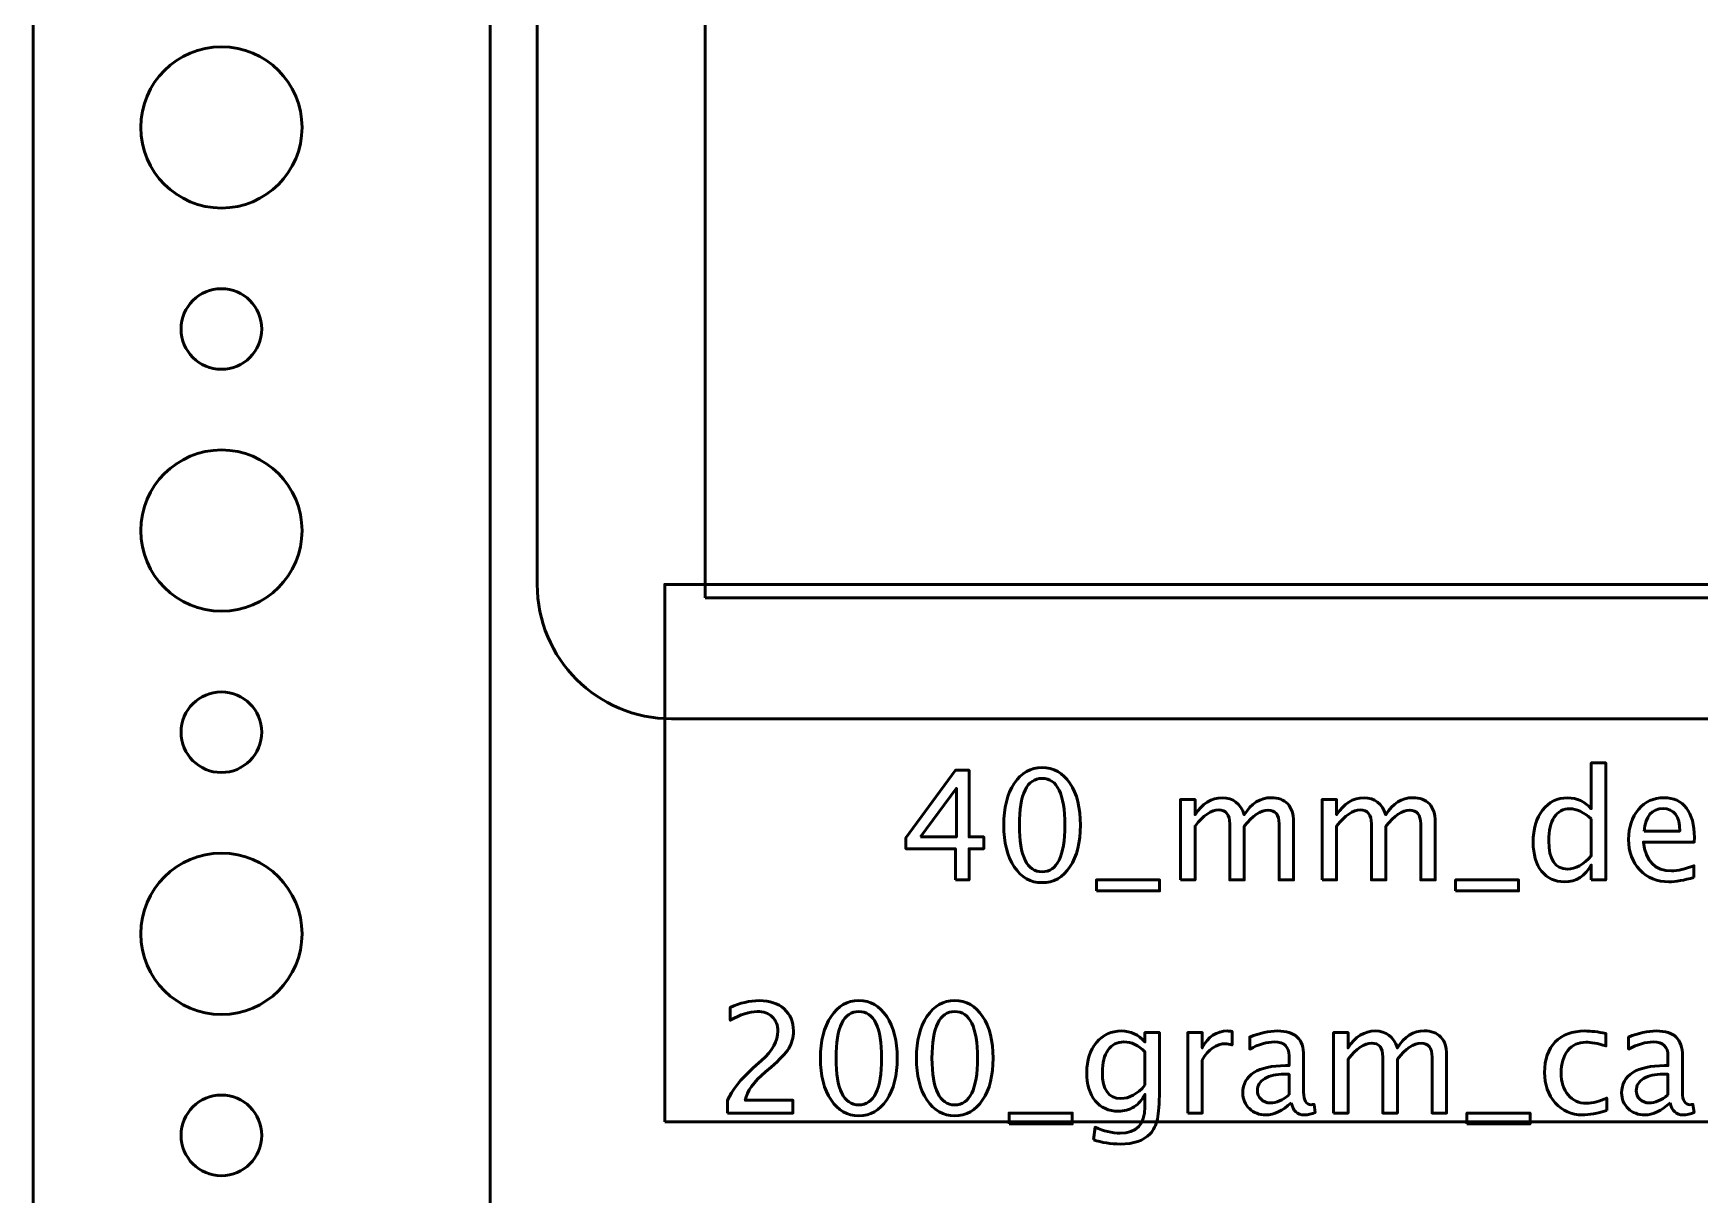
# Model space of a CAD drawing. Header units: centimetres. Extents: x -5.2 to 5.2, y -7.5 to 7.5.
# Drawn here: x -5.2 to 1, y -4.72 to -0.4 of the extents above; entities that cross this region are included whole.
import ezdxf

# ---------------------------------------------------------------- set-up
doc = ezdxf.new("R2010")
doc.units = ezdxf.units.CM
doc.header["$MEASUREMENT"] = 0
doc.layers.add('Layer 1', color=7, linetype='Continuous')

msp = doc.modelspace()

# ---------------------------------------------------------------- linework, layer by layer
at = {"layer": 'Layer 1', "color": 5, "lineweight": 53}
msp.add_lwpolyline([(-3.5, -5.95), (3.5, -5.95), (3.5, 6.05), (-3.5, 6.05), (-3.5, -5.95)], close=True, dxfattribs=at)
at = {"layer": 'Layer 1', "color": 4, "lineweight": 53}
for points in [[(-2.69999, -2.5), (2.70001, -2.5), (2.70001, 3.9), (-2.69999, 3.9), (-2.69999, -2.5)], [(-2.84999, -4.45), (2.85001, -4.45), (2.85001, -2.45), (-2.84999, -2.45), (-2.84999, -4.45)]]:
    msp.add_lwpolyline(points, close=True, dxfattribs=at)
at = {"layer": 'Layer 1', "lineweight": 53}
for points, knots in [([(-5.2, -6.95), (-5.2, -6.95), (-5.2, 6.95), (-5.2, 6.95), (-5.2, 6.95), (-5.2, 7.22614), (-4.97614, 7.45), (-4.7, 7.45), (-4.7, 7.45), (-4.7, 7.45), (4.7, 7.45), (4.7, 7.45), (4.7, 7.45), (4.97614, 7.45), (5.2, 7.22614), (5.2, 6.95), (5.2, 6.95), (5.2, 6.95), (5.2, -6.95), (5.2, -6.95), (5.2, -6.95), (5.2, -7.22614), (4.97614, -7.45), (4.7, -7.45), (4.7, -7.45), (4.7, -7.45), (-4.7, -7.45), (-4.7, -7.45), (-4.7, -7.45), (-4.97614, -7.45), (-5.2, -7.22614), (-5.2, -6.95)], [0, 0, 0, 0, 0.1111111, 0.1111111, 0.1111111, 0.1111111, 0.2222222, 0.2222222, 0.2222222, 0.2222222, 0.3333333, 0.3333333, 0.3333333, 0.3333333, 0.4444444, 0.4444444, 0.4444444, 0.4444444, 0.5555556, 0.5555556, 0.5555556, 0.5555556, 0.6666667, 0.6666667, 0.6666667, 0.6666667, 0.7777778, 0.7777778, 0.7777778, 0.7777778, 1, 1, 1, 1]), ([(-3.325, -2.45), (-3.325, -2.45), (-3.325, 3.95), (-3.325, 3.95), (-3.325, 3.95), (-3.325, 4.22614), (-3.10114, 4.45), (-2.825, 4.45), (-2.825, 4.45), (-2.825, 4.45), (2.825, 4.45), (2.825, 4.45), (2.825, 4.45), (3.10114, 4.45), (3.325, 4.22614), (3.325, 3.95), (3.325, 3.95), (3.325, 3.95), (3.325, -2.45), (3.325, -2.45), (3.325, -2.45), (3.325, -2.72614), (3.10114, -2.95), (2.825, -2.95), (2.825, -2.95), (2.825, -2.95), (-2.825, -2.95), (-2.825, -2.95), (-2.825, -2.95), (-3.10114, -2.95), (-3.325, -2.72614), (-3.325, -2.45)], [0, 0, 0, 0, 0.1111111, 0.1111111, 0.1111111, 0.1111111, 0.2222222, 0.2222222, 0.2222222, 0.2222222, 0.3333333, 0.3333333, 0.3333333, 0.3333333, 0.4444444, 0.4444444, 0.4444444, 0.4444444, 0.5555556, 0.5555556, 0.5555556, 0.5555556, 0.6666667, 0.6666667, 0.6666667, 0.6666667, 0.7777778, 0.7777778, 0.7777778, 0.7777778, 1, 1, 1, 1]), ([(-4.8, -0.75), (-4.8, -0.58431), (-4.66569, -0.45), (-4.5, -0.45), (-4.5, -0.45), (-4.33431, -0.45), (-4.2, -0.58431), (-4.2, -0.75), (-4.2, -0.75), (-4.2, -0.91569), (-4.33431, -1.05), (-4.5, -1.05), (-4.5, -1.05), (-4.66569, -1.05), (-4.8, -0.91569), (-4.8, -0.75)], [0, 0, 0, 0, 0.2, 0.2, 0.2, 0.2, 0.4, 0.4, 0.4, 0.4, 0.6, 0.6, 0.6, 0.6, 1, 1, 1, 1]), ([(-4.65, -1.5), (-4.65, -1.41716), (-4.58284, -1.35), (-4.5, -1.35), (-4.5, -1.35), (-4.41716, -1.35), (-4.35, -1.41716), (-4.35, -1.5), (-4.35, -1.5), (-4.35, -1.58284), (-4.41716, -1.65), (-4.5, -1.65), (-4.5, -1.65), (-4.58284, -1.65), (-4.65, -1.58284), (-4.65, -1.5)], [0, 0, 0, 0, 0.2, 0.2, 0.2, 0.2, 0.4, 0.4, 0.4, 0.4, 0.6, 0.6, 0.6, 0.6, 1, 1, 1, 1]), ([(-4.8, -2.25), (-4.8, -2.08431), (-4.66569, -1.95), (-4.5, -1.95), (-4.5, -1.95), (-4.33431, -1.95), (-4.2, -2.08431), (-4.2, -2.25), (-4.2, -2.25), (-4.2, -2.41569), (-4.33431, -2.55), (-4.5, -2.55), (-4.5, -2.55), (-4.66569, -2.55), (-4.8, -2.41569), (-4.8, -2.25)], [0, 0, 0, 0, 0.2, 0.2, 0.2, 0.2, 0.4, 0.4, 0.4, 0.4, 0.6, 0.6, 0.6, 0.6, 1, 1, 1, 1]), ([(-4.65, -3), (-4.65, -2.91716), (-4.58284, -2.85), (-4.5, -2.85), (-4.5, -2.85), (-4.41716, -2.85), (-4.35, -2.91716), (-4.35, -3), (-4.35, -3), (-4.35, -3.08284), (-4.41716, -3.15), (-4.5, -3.15), (-4.5, -3.15), (-4.58284, -3.15), (-4.65, -3.08284), (-4.65, -3)], [0, 0, 0, 0, 0.2, 0.2, 0.2, 0.2, 0.4, 0.4, 0.4, 0.4, 0.6, 0.6, 0.6, 0.6, 1, 1, 1, 1]), ([(-4.8, -3.75), (-4.8, -3.58431), (-4.66569, -3.45), (-4.5, -3.45), (-4.5, -3.45), (-4.33431, -3.45), (-4.2, -3.58431), (-4.2, -3.75), (-4.2, -3.75), (-4.2, -3.91569), (-4.33431, -4.05), (-4.5, -4.05), (-4.5, -4.05), (-4.66569, -4.05), (-4.8, -3.91569), (-4.8, -3.75)], [0, 0, 0, 0, 0.2, 0.2, 0.2, 0.2, 0.4, 0.4, 0.4, 0.4, 0.6, 0.6, 0.6, 0.6, 1, 1, 1, 1]), ([(-4.65, -4.5), (-4.65, -4.41716), (-4.58284, -4.35), (-4.5, -4.35), (-4.5, -4.35), (-4.41716, -4.35), (-4.35, -4.41716), (-4.35, -4.5), (-4.35, -4.5), (-4.35, -4.58284), (-4.41716, -4.65), (-4.5, -4.65), (-4.5, -4.65), (-4.58284, -4.65), (-4.65, -4.58284), (-4.65, -4.5)], [0, 0, 0, 0, 0.2, 0.2, 0.2, 0.2, 0.4, 0.4, 0.4, 0.4, 0.6, 0.6, 0.6, 0.6, 1, 1, 1, 1])]:
    msp.add_open_spline(points, degree=3, knots=knots, dxfattribs=at)
at = {"layer": 'Layer 1', "color": 5, "lineweight": 53}
for points, knots in [([(-1.76843, -3.5496), (-1.76843, -3.5496), (-1.76843, -3.43389), (-1.76843, -3.43389), (-1.76843, -3.43389), (-1.76843, -3.43389), (-1.95243, -3.43389), (-1.95243, -3.43389), (-1.95243, -3.43389), (-1.95243, -3.43389), (-1.95243, -3.39269), (-1.95243, -3.39269), (-1.95243, -3.39269), (-1.95243, -3.39269), (-1.76843, -3.14151), (-1.76843, -3.14151), (-1.76843, -3.14151), (-1.76843, -3.14151), (-1.71763, -3.14151), (-1.71763, -3.14151), (-1.71763, -3.14151), (-1.71763, -3.14151), (-1.71763, -3.3893), (-1.71763, -3.3893), (-1.71763, -3.3893), (-1.71763, -3.3893), (-1.66288, -3.3893), (-1.66288, -3.3893), (-1.66288, -3.3893), (-1.66288, -3.3893), (-1.66288, -3.43389), (-1.66288, -3.43389), (-1.66288, -3.43389), (-1.66288, -3.43389), (-1.71763, -3.43389), (-1.71763, -3.43389), (-1.71763, -3.43389), (-1.71763, -3.43389), (-1.71763, -3.5496), (-1.71763, -3.5496), (-1.71763, -3.5496), (-1.71763, -3.5496), (-1.76843, -3.5496), (-1.76843, -3.5496)], [0, 0, 0, 0, 0.0833333, 0.0833333, 0.0833333, 0.0833333, 0.1666667, 0.1666667, 0.1666667, 0.1666667, 0.25, 0.25, 0.25, 0.25, 0.3333333, 0.3333333, 0.3333333, 0.3333333, 0.4166667, 0.4166667, 0.4166667, 0.4166667, 0.5, 0.5, 0.5, 0.5, 0.5833333, 0.5833333, 0.5833333, 0.5833333, 0.6666667, 0.6666667, 0.6666667, 0.6666667, 0.75, 0.75, 0.75, 0.75, 0.8333333, 0.8333333, 0.8333333, 0.8333333, 1, 1, 1, 1]), ([(-1.44594, -3.55976), (-1.48874, -3.55976), (-1.52327, -3.5401), (-1.54942, -3.50087), (-1.54942, -3.50087), (-1.57566, -3.46164), (-1.58874, -3.4099), (-1.58874, -3.34555), (-1.58874, -3.34555), (-1.58874, -3.28121), (-1.57566, -3.22947), (-1.54942, -3.19024), (-1.54942, -3.19024), (-1.52327, -3.15101), (-1.48874, -3.13135), (-1.44594, -3.13135), (-1.44594, -3.13135), (-1.40295, -3.13135), (-1.36842, -3.15092), (-1.34227, -3.19005), (-1.34227, -3.19005), (-1.31621, -3.22919), (-1.30313, -3.28102), (-1.30313, -3.34555), (-1.30313, -3.34555), (-1.30313, -3.4099), (-1.31621, -3.46164), (-1.34227, -3.50087), (-1.34227, -3.50087), (-1.36842, -3.5401), (-1.40295, -3.55976), (-1.44594, -3.55976)], [0, 0, 0, 0, 0.1111111, 0.1111111, 0.1111111, 0.1111111, 0.2222222, 0.2222222, 0.2222222, 0.2222222, 0.3333333, 0.3333333, 0.3333333, 0.3333333, 0.4444444, 0.4444444, 0.4444444, 0.4444444, 0.5555556, 0.5555556, 0.5555556, 0.5555556, 0.6666667, 0.6666667, 0.6666667, 0.6666667, 0.7777778, 0.7777778, 0.7777778, 0.7777778, 1, 1, 1, 1]), ([(0.59775, -3.5496), (0.59775, -3.5496), (0.59775, -3.49344), (0.59775, -3.49344), (0.59775, -3.49344), (0.57564, -3.53539), (0.54234, -3.55637), (0.49784, -3.55637), (0.49784, -3.55637), (0.46172, -3.55637), (0.43331, -3.5433), (0.41261, -3.51705), (0.41261, -3.51705), (0.39192, -3.4908), (0.38157, -3.45496), (0.38157, -3.40952), (0.38157, -3.40952), (0.38157, -3.35985), (0.39333, -3.31987), (0.41675, -3.28958), (0.41675, -3.28958), (0.44027, -3.25938), (0.47113, -3.24424), (0.50942, -3.24424), (0.50942, -3.24424), (0.54488, -3.24424), (0.57442, -3.25778), (0.59775, -3.28497), (0.59775, -3.28497), (0.59775, -3.28497), (0.59775, -3.11442), (0.59775, -3.11442), (0.59775, -3.11442), (0.59775, -3.11442), (0.65194, -3.11442), (0.65194, -3.11442), (0.65194, -3.11442), (0.65194, -3.11442), (0.65194, -3.5496), (0.65194, -3.5496), (0.65194, -3.5496), (0.65194, -3.5496), (0.59775, -3.5496), (0.59775, -3.5496)], [0, 0, 0, 0, 0.0833333, 0.0833333, 0.0833333, 0.0833333, 0.1666667, 0.1666667, 0.1666667, 0.1666667, 0.25, 0.25, 0.25, 0.25, 0.3333333, 0.3333333, 0.3333333, 0.3333333, 0.4166667, 0.4166667, 0.4166667, 0.4166667, 0.5, 0.5, 0.5, 0.5, 0.5833333, 0.5833333, 0.5833333, 0.5833333, 0.6666667, 0.6666667, 0.6666667, 0.6666667, 0.75, 0.75, 0.75, 0.75, 0.8333333, 0.8333333, 0.8333333, 0.8333333, 1, 1, 1, 1]), ([(-1.89891, -3.3893), (-1.89891, -3.3893), (-1.76504, -3.3893), (-1.76504, -3.3893), (-1.76504, -3.3893), (-1.76504, -3.3893), (-1.76504, -3.20849), (-1.76504, -3.20849), (-1.76504, -3.20849), (-1.76504, -3.20849), (-1.89891, -3.3893), (-1.89891, -3.3893)], [0, 0, 0, 0, 0.25, 0.25, 0.25, 0.25, 0.5, 0.5, 0.5, 0.5, 1, 1, 1, 1]), ([(-1.44603, -3.51912), (-1.38949, -3.51912), (-1.36127, -3.46127), (-1.36127, -3.34555), (-1.36127, -3.34555), (-1.36127, -3.22984), (-1.38949, -3.17199), (-1.44603, -3.17199), (-1.44603, -3.17199), (-1.50238, -3.17199), (-1.5306, -3.22984), (-1.5306, -3.34555), (-1.5306, -3.34555), (-1.5306, -3.46127), (-1.50238, -3.51912), (-1.44603, -3.51912)], [0, 0, 0, 0, 0.2, 0.2, 0.2, 0.2, 0.4, 0.4, 0.4, 0.4, 0.6, 0.6, 0.6, 0.6, 1, 1, 1, 1]), ([(-0.93097, -3.5496), (-0.93097, -3.5496), (-0.93097, -3.25045), (-0.93097, -3.25045), (-0.93097, -3.25045), (-0.93097, -3.25045), (-0.87679, -3.25045), (-0.87679, -3.25045), (-0.87679, -3.25045), (-0.87679, -3.25045), (-0.87679, -3.30698), (-0.87679, -3.30698), (-0.87679, -3.30698), (-0.85035, -3.26512), (-0.81649, -3.24424), (-0.775, -3.24424), (-0.775, -3.24424), (-0.73502, -3.24424), (-0.70783, -3.26512), (-0.69334, -3.30698), (-0.69334, -3.30698), (-0.66766, -3.26475), (-0.63416, -3.24367), (-0.59305, -3.24367), (-0.59305, -3.24367), (-0.56681, -3.24367), (-0.54639, -3.25139), (-0.53181, -3.26691), (-0.53181, -3.26691), (-0.51723, -3.28243), (-0.50989, -3.30416), (-0.50989, -3.3321), (-0.50989, -3.3321), (-0.50989, -3.3321), (-0.50989, -3.5496), (-0.50989, -3.5496), (-0.50989, -3.5496), (-0.50989, -3.5496), (-0.56408, -3.5496), (-0.56408, -3.5496), (-0.56408, -3.5496), (-0.56408, -3.5496), (-0.56408, -3.34104), (-0.56408, -3.34104), (-0.56408, -3.34104), (-0.56408, -3.30698), (-0.57762, -3.28996), (-0.60472, -3.28996), (-0.60472, -3.28996), (-0.63285, -3.28996), (-0.66239, -3.30981), (-0.69334, -3.3496), (-0.69334, -3.3496), (-0.69334, -3.3496), (-0.69334, -3.5496), (-0.69334, -3.5496), (-0.69334, -3.5496), (-0.69334, -3.5496), (-0.74753, -3.5496), (-0.74753, -3.5496), (-0.74753, -3.5496), (-0.74753, -3.5496), (-0.74753, -3.34085), (-0.74753, -3.34085), (-0.74753, -3.34085), (-0.74753, -3.30651), (-0.76127, -3.28939), (-0.78883, -3.28939), (-0.78883, -3.28939), (-0.8162, -3.28939), (-0.84556, -3.30934), (-0.87679, -3.34932), (-0.87679, -3.34932), (-0.87679, -3.34932), (-0.87679, -3.5496), (-0.87679, -3.5496), (-0.87679, -3.5496), (-0.87679, -3.5496), (-0.93097, -3.5496), (-0.93097, -3.5496)], [0, 0, 0, 0, 0.047619, 0.047619, 0.047619, 0.047619, 0.0952381, 0.0952381, 0.0952381, 0.0952381, 0.1428571, 0.1428571, 0.1428571, 0.1428571, 0.1904762, 0.1904762, 0.1904762, 0.1904762, 0.2380952, 0.2380952, 0.2380952, 0.2380952, 0.2857143, 0.2857143, 0.2857143, 0.2857143, 0.3333333, 0.3333333, 0.3333333, 0.3333333, 0.3809524, 0.3809524, 0.3809524, 0.3809524, 0.4285714, 0.4285714, 0.4285714, 0.4285714, 0.4761905, 0.4761905, 0.4761905, 0.4761905, 0.5238095, 0.5238095, 0.5238095, 0.5238095, 0.5714286, 0.5714286, 0.5714286, 0.5714286, 0.6190476, 0.6190476, 0.6190476, 0.6190476, 0.6666667, 0.6666667, 0.6666667, 0.6666667, 0.7142857, 0.7142857, 0.7142857, 0.7142857, 0.7619048, 0.7619048, 0.7619048, 0.7619048, 0.8095238, 0.8095238, 0.8095238, 0.8095238, 0.8571429, 0.8571429, 0.8571429, 0.8571429, 0.9047619, 0.9047619, 0.9047619, 0.9047619, 1, 1, 1, 1]), ([(-0.40396, -3.5496), (-0.40396, -3.5496), (-0.40396, -3.25045), (-0.40396, -3.25045), (-0.40396, -3.25045), (-0.40396, -3.25045), (-0.34978, -3.25045), (-0.34978, -3.25045), (-0.34978, -3.25045), (-0.34978, -3.25045), (-0.34978, -3.30698), (-0.34978, -3.30698), (-0.34978, -3.30698), (-0.32334, -3.26512), (-0.28948, -3.24424), (-0.24799, -3.24424), (-0.24799, -3.24424), (-0.20801, -3.24424), (-0.18082, -3.26512), (-0.16633, -3.30698), (-0.16633, -3.30698), (-0.14065, -3.26475), (-0.10715, -3.24367), (-0.06604, -3.24367), (-0.06604, -3.24367), (-0.0398, -3.24367), (-0.01938, -3.25139), (-0.0048, -3.26691), (-0.0048, -3.26691), (0.00978, -3.28243), (0.01712, -3.30416), (0.01712, -3.3321), (0.01712, -3.3321), (0.01712, -3.3321), (0.01712, -3.5496), (0.01712, -3.5496), (0.01712, -3.5496), (0.01712, -3.5496), (-0.03707, -3.5496), (-0.03707, -3.5496), (-0.03707, -3.5496), (-0.03707, -3.5496), (-0.03707, -3.34104), (-0.03707, -3.34104), (-0.03707, -3.34104), (-0.03707, -3.30698), (-0.05061, -3.28996), (-0.07771, -3.28996), (-0.07771, -3.28996), (-0.10584, -3.28996), (-0.13538, -3.30981), (-0.16633, -3.3496), (-0.16633, -3.3496), (-0.16633, -3.3496), (-0.16633, -3.5496), (-0.16633, -3.5496), (-0.16633, -3.5496), (-0.16633, -3.5496), (-0.22052, -3.5496), (-0.22052, -3.5496), (-0.22052, -3.5496), (-0.22052, -3.5496), (-0.22052, -3.34085), (-0.22052, -3.34085), (-0.22052, -3.34085), (-0.22052, -3.30651), (-0.23426, -3.28939), (-0.26182, -3.28939), (-0.26182, -3.28939), (-0.28919, -3.28939), (-0.31855, -3.30934), (-0.34978, -3.34932), (-0.34978, -3.34932), (-0.34978, -3.34932), (-0.34978, -3.5496), (-0.34978, -3.5496), (-0.34978, -3.5496), (-0.34978, -3.5496), (-0.40396, -3.5496), (-0.40396, -3.5496)], [0, 0, 0, 0, 0.047619, 0.047619, 0.047619, 0.047619, 0.0952381, 0.0952381, 0.0952381, 0.0952381, 0.1428571, 0.1428571, 0.1428571, 0.1428571, 0.1904762, 0.1904762, 0.1904762, 0.1904762, 0.2380952, 0.2380952, 0.2380952, 0.2380952, 0.2857143, 0.2857143, 0.2857143, 0.2857143, 0.3333333, 0.3333333, 0.3333333, 0.3333333, 0.3809524, 0.3809524, 0.3809524, 0.3809524, 0.4285714, 0.4285714, 0.4285714, 0.4285714, 0.4761905, 0.4761905, 0.4761905, 0.4761905, 0.5238095, 0.5238095, 0.5238095, 0.5238095, 0.5714286, 0.5714286, 0.5714286, 0.5714286, 0.6190476, 0.6190476, 0.6190476, 0.6190476, 0.6666667, 0.6666667, 0.6666667, 0.6666667, 0.7142857, 0.7142857, 0.7142857, 0.7142857, 0.7619048, 0.7619048, 0.7619048, 0.7619048, 0.8095238, 0.8095238, 0.8095238, 0.8095238, 0.8571429, 0.8571429, 0.8571429, 0.8571429, 0.9047619, 0.9047619, 0.9047619, 0.9047619, 1, 1, 1, 1]), ([(0.59775, -3.32204), (0.56962, -3.2973), (0.543, -3.28488), (0.51779, -3.28488), (0.51779, -3.28488), (0.49295, -3.28488), (0.47376, -3.29523), (0.46012, -3.31602), (0.46012, -3.31602), (0.44648, -3.33671), (0.43971, -3.36606), (0.43971, -3.40407), (0.43971, -3.40407), (0.43971, -3.47397), (0.46285, -3.50896), (0.50923, -3.50896), (0.50923, -3.50896), (0.53933, -3.50896), (0.56887, -3.4925), (0.59775, -3.45967), (0.59775, -3.45967), (0.59775, -3.45967), (0.59775, -3.32204), (0.59775, -3.32204)], [0, 0, 0, 0, 0.1428571, 0.1428571, 0.1428571, 0.1428571, 0.2857143, 0.2857143, 0.2857143, 0.2857143, 0.4285714, 0.4285714, 0.4285714, 0.4285714, 0.5714286, 0.5714286, 0.5714286, 0.5714286, 0.7142857, 0.7142857, 0.7142857, 0.7142857, 1, 1, 1, 1]), ([(0.98007, -3.54), (0.94367, -3.55092), (0.91253, -3.55637), (0.88656, -3.55637), (0.88656, -3.55637), (0.84226, -3.55637), (0.80623, -3.5417), (0.77847, -3.51244), (0.77847, -3.51244), (0.75072, -3.48318), (0.7368, -3.44527), (0.7368, -3.39861), (0.7368, -3.39861), (0.7368, -3.35336), (0.74903, -3.3162), (0.77358, -3.28714), (0.77358, -3.28714), (0.79814, -3.25816), (0.82956, -3.24367), (0.86784, -3.24367), (0.86784, -3.24367), (0.90406, -3.24367), (0.9321, -3.25656), (0.95185, -3.28234), (0.95185, -3.28234), (0.97161, -3.30811), (0.98148, -3.34461), (0.98148, -3.39193), (0.98148, -3.39193), (0.98148, -3.39193), (0.9812, -3.40849), (0.9812, -3.40849), (0.9812, -3.40849), (0.9812, -3.40849), (0.79211, -3.40849), (0.79211, -3.40849), (0.79211, -3.40849), (0.80002, -3.47999), (0.83492, -3.51573), (0.89672, -3.51573), (0.89672, -3.51573), (0.9194, -3.51573), (0.94715, -3.50934), (0.98007, -3.49654), (0.98007, -3.49654), (0.98007, -3.49654), (0.98007, -3.54), (0.98007, -3.54)], [0, 0, 0, 0, 0.0769231, 0.0769231, 0.0769231, 0.0769231, 0.1538462, 0.1538462, 0.1538462, 0.1538462, 0.2307692, 0.2307692, 0.2307692, 0.2307692, 0.3076923, 0.3076923, 0.3076923, 0.3076923, 0.3846154, 0.3846154, 0.3846154, 0.3846154, 0.4615385, 0.4615385, 0.4615385, 0.4615385, 0.5384615, 0.5384615, 0.5384615, 0.5384615, 0.6153846, 0.6153846, 0.6153846, 0.6153846, 0.6923077, 0.6923077, 0.6923077, 0.6923077, 0.7692308, 0.7692308, 0.7692308, 0.7692308, 0.8461538, 0.8461538, 0.8461538, 0.8461538, 1, 1, 1, 1]), ([(0.79494, -3.36785), (0.79494, -3.36785), (0.92702, -3.36785), (0.92702, -3.36785), (0.92702, -3.36785), (0.92702, -3.31216), (0.90623, -3.28431), (0.86474, -3.28431), (0.86474, -3.28431), (0.82297, -3.28431), (0.79973, -3.31216), (0.79494, -3.36785)], [0, 0, 0, 0, 0.25, 0.25, 0.25, 0.25, 0.5, 0.5, 0.5, 0.5, 1, 1, 1, 1]), ([(-1.24368, -3.59024), (-1.24368, -3.59024), (-1.24368, -3.5496), (-1.24368, -3.5496), (-1.24368, -3.5496), (-1.24368, -3.5496), (-1.00888, -3.5496), (-1.00888, -3.5496), (-1.00888, -3.5496), (-1.00888, -3.5496), (-1.00888, -3.59024), (-1.00888, -3.59024), (-1.00888, -3.59024), (-1.00888, -3.59024), (-1.24368, -3.59024), (-1.24368, -3.59024)], [0, 0, 0, 0, 0.2, 0.2, 0.2, 0.2, 0.4, 0.4, 0.4, 0.4, 0.6, 0.6, 0.6, 0.6, 1, 1, 1, 1]), ([(0.09257, -3.59024), (0.09257, -3.59024), (0.09257, -3.5496), (0.09257, -3.5496), (0.09257, -3.5496), (0.09257, -3.5496), (0.32737, -3.5496), (0.32737, -3.5496), (0.32737, -3.5496), (0.32737, -3.5496), (0.32737, -3.59024), (0.32737, -3.59024), (0.32737, -3.59024), (0.32737, -3.59024), (0.09257, -3.59024), (0.09257, -3.59024)], [0, 0, 0, 0, 0.2, 0.2, 0.2, 0.2, 0.4, 0.4, 0.4, 0.4, 0.6, 0.6, 0.6, 0.6, 1, 1, 1, 1]), ([(-2.61637, -4.41695), (-2.61637, -4.41695), (-2.61637, -4.36954), (-2.61637, -4.36954), (-2.61637, -4.36954), (-2.60057, -4.33257), (-2.56868, -4.29221), (-2.5206, -4.24865), (-2.5206, -4.24865), (-2.5206, -4.24865), (-2.48956, -4.22081), (-2.48956, -4.22081), (-2.48956, -4.22081), (-2.44958, -4.18449), (-2.42954, -4.14856), (-2.42954, -4.11281), (-2.42954, -4.11281), (-2.42954, -4.08995), (-2.43641, -4.07208), (-2.45005, -4.059), (-2.45005, -4.059), (-2.46369, -4.04592), (-2.4826, -4.03934), (-2.50659, -4.03934), (-2.50659, -4.03934), (-2.53462, -4.03934), (-2.56783, -4.05006), (-2.60621, -4.07151), (-2.60621, -4.07151), (-2.60621, -4.07151), (-2.60621, -4.0241), (-2.60621, -4.0241), (-2.60621, -4.0241), (-2.56999, -4.00717), (-2.53396, -3.9987), (-2.49803, -3.9987), (-2.49803, -3.9987), (-2.45983, -3.9987), (-2.42917, -4.00895), (-2.40602, -4.02956), (-2.40602, -4.02956), (-2.38298, -4.05016), (-2.3714, -4.07744), (-2.3714, -4.11149), (-2.3714, -4.11149), (-2.3714, -4.13595), (-2.37724, -4.15768), (-2.3889, -4.17659), (-2.3889, -4.17659), (-2.40066, -4.1956), (-2.42239, -4.21855), (-2.45428, -4.24564), (-2.45428, -4.24564), (-2.45428, -4.24564), (-2.47526, -4.26352), (-2.47526, -4.26352), (-2.47526, -4.26352), (-2.51891, -4.30049), (-2.54412, -4.33586), (-2.5509, -4.36954), (-2.5509, -4.36954), (-2.5509, -4.36954), (-2.3731, -4.36954), (-2.3731, -4.36954), (-2.3731, -4.36954), (-2.3731, -4.36954), (-2.3731, -4.41695), (-2.3731, -4.41695), (-2.3731, -4.41695), (-2.3731, -4.41695), (-2.61637, -4.41695), (-2.61637, -4.41695)], [0, 0, 0, 0, 0.0526316, 0.0526316, 0.0526316, 0.0526316, 0.1052632, 0.1052632, 0.1052632, 0.1052632, 0.1578947, 0.1578947, 0.1578947, 0.1578947, 0.2105263, 0.2105263, 0.2105263, 0.2105263, 0.2631579, 0.2631579, 0.2631579, 0.2631579, 0.3157895, 0.3157895, 0.3157895, 0.3157895, 0.3684211, 0.3684211, 0.3684211, 0.3684211, 0.4210526, 0.4210526, 0.4210526, 0.4210526, 0.4736842, 0.4736842, 0.4736842, 0.4736842, 0.5263158, 0.5263158, 0.5263158, 0.5263158, 0.5789474, 0.5789474, 0.5789474, 0.5789474, 0.6315789, 0.6315789, 0.6315789, 0.6315789, 0.6842105, 0.6842105, 0.6842105, 0.6842105, 0.7368421, 0.7368421, 0.7368421, 0.7368421, 0.7894737, 0.7894737, 0.7894737, 0.7894737, 0.8421053, 0.8421053, 0.8421053, 0.8421053, 0.8947368, 0.8947368, 0.8947368, 0.8947368, 1, 1, 1, 1]), ([(-2.12794, -4.42711), (-2.17074, -4.42711), (-2.20527, -4.40745), (-2.23142, -4.36822), (-2.23142, -4.36822), (-2.25766, -4.32899), (-2.27074, -4.27725), (-2.27074, -4.2129), (-2.27074, -4.2129), (-2.27074, -4.14856), (-2.25766, -4.09682), (-2.23142, -4.05759), (-2.23142, -4.05759), (-2.20527, -4.01836), (-2.17074, -3.9987), (-2.12794, -3.9987), (-2.12794, -3.9987), (-2.08495, -3.9987), (-2.05042, -4.01827), (-2.02427, -4.0574), (-2.02427, -4.0574), (-1.99821, -4.09654), (-1.98513, -4.14837), (-1.98513, -4.2129), (-1.98513, -4.2129), (-1.98513, -4.27725), (-1.99821, -4.32899), (-2.02427, -4.36822), (-2.02427, -4.36822), (-2.05042, -4.40745), (-2.08495, -4.42711), (-2.12794, -4.42711)], [0, 0, 0, 0, 0.1111111, 0.1111111, 0.1111111, 0.1111111, 0.2222222, 0.2222222, 0.2222222, 0.2222222, 0.3333333, 0.3333333, 0.3333333, 0.3333333, 0.4444444, 0.4444444, 0.4444444, 0.4444444, 0.5555556, 0.5555556, 0.5555556, 0.5555556, 0.6666667, 0.6666667, 0.6666667, 0.6666667, 0.7777778, 0.7777778, 0.7777778, 0.7777778, 1, 1, 1, 1]), ([(-1.77102, -4.42711), (-1.81382, -4.42711), (-1.84835, -4.40745), (-1.8745, -4.36822), (-1.8745, -4.36822), (-1.90074, -4.32899), (-1.91382, -4.27725), (-1.91382, -4.2129), (-1.91382, -4.2129), (-1.91382, -4.14856), (-1.90074, -4.09682), (-1.8745, -4.05759), (-1.8745, -4.05759), (-1.84835, -4.01836), (-1.81382, -3.9987), (-1.77102, -3.9987), (-1.77102, -3.9987), (-1.72803, -3.9987), (-1.6935, -4.01827), (-1.66735, -4.0574), (-1.66735, -4.0574), (-1.64129, -4.09654), (-1.62821, -4.14837), (-1.62821, -4.2129), (-1.62821, -4.2129), (-1.62821, -4.27725), (-1.64129, -4.32899), (-1.66735, -4.36822), (-1.66735, -4.36822), (-1.6935, -4.40745), (-1.72803, -4.42711), (-1.77102, -4.42711)], [0, 0, 0, 0, 0.1111111, 0.1111111, 0.1111111, 0.1111111, 0.2222222, 0.2222222, 0.2222222, 0.2222222, 0.3333333, 0.3333333, 0.3333333, 0.3333333, 0.4444444, 0.4444444, 0.4444444, 0.4444444, 0.5555556, 0.5555556, 0.5555556, 0.5555556, 0.6666667, 0.6666667, 0.6666667, 0.6666667, 0.7777778, 0.7777778, 0.7777778, 0.7777778, 1, 1, 1, 1]), ([(-2.12803, -4.38647), (-2.07149, -4.38647), (-2.04327, -4.32862), (-2.04327, -4.2129), (-2.04327, -4.2129), (-2.04327, -4.09719), (-2.07149, -4.03934), (-2.12803, -4.03934), (-2.12803, -4.03934), (-2.18438, -4.03934), (-2.2126, -4.09719), (-2.2126, -4.2129), (-2.2126, -4.2129), (-2.2126, -4.32862), (-2.18438, -4.38647), (-2.12803, -4.38647)], [0, 0, 0, 0, 0.2, 0.2, 0.2, 0.2, 0.4, 0.4, 0.4, 0.4, 0.6, 0.6, 0.6, 0.6, 1, 1, 1, 1]), ([(-1.77111, -4.38647), (-1.71457, -4.38647), (-1.68635, -4.32862), (-1.68635, -4.2129), (-1.68635, -4.2129), (-1.68635, -4.09719), (-1.71457, -4.03934), (-1.77111, -4.03934), (-1.77111, -4.03934), (-1.82746, -4.03934), (-1.85568, -4.09719), (-1.85568, -4.2129), (-1.85568, -4.2129), (-1.85568, -4.32862), (-1.82746, -4.38647), (-1.77111, -4.38647)], [0, 0, 0, 0, 0.2, 0.2, 0.2, 0.2, 0.4, 0.4, 0.4, 0.4, 0.6, 0.6, 0.6, 0.6, 1, 1, 1, 1]), ([(-1.25492, -4.51629), (-1.25492, -4.51629), (-1.24853, -4.46944), (-1.24853, -4.46944), (-1.24853, -4.46944), (-1.21711, -4.48412), (-1.18597, -4.49146), (-1.15521, -4.49146), (-1.15521, -4.49146), (-1.09415, -4.49146), (-1.06358, -4.45909), (-1.06358, -4.39447), (-1.06358, -4.39447), (-1.06358, -4.39447), (-1.06358, -4.34743), (-1.06358, -4.34743), (-1.06358, -4.34743), (-1.07299, -4.36728), (-1.08635, -4.38261), (-1.10375, -4.39362), (-1.10375, -4.39362), (-1.12115, -4.40463), (-1.14053, -4.41018), (-1.16189, -4.41018), (-1.16189, -4.41018), (-1.1981, -4.41018), (-1.2268, -4.39719), (-1.24796, -4.37123), (-1.24796, -4.37123), (-1.26913, -4.34527), (-1.27976, -4.31008), (-1.27976, -4.26568), (-1.27976, -4.26568), (-1.27976, -4.22024), (-1.26772, -4.18318), (-1.24364, -4.15449), (-1.24364, -4.15449), (-1.21946, -4.12589), (-1.18832, -4.11159), (-1.15003, -4.11159), (-1.15003, -4.11159), (-1.11654, -4.11159), (-1.08766, -4.12513), (-1.06358, -4.15232), (-1.06358, -4.15232), (-1.06358, -4.15232), (-1.06358, -4.1178), (-1.06358, -4.1178), (-1.06358, -4.1178), (-1.06358, -4.1178), (-1.00939, -4.1178), (-1.00939, -4.1178), (-1.00939, -4.1178), (-1.00939, -4.1178), (-1.00939, -4.33529), (-1.00939, -4.33529), (-1.00939, -4.33529), (-1.00939, -4.38205), (-1.01184, -4.41667), (-1.01673, -4.43915), (-1.01673, -4.43915), (-1.02153, -4.46163), (-1.03075, -4.48007), (-1.04411, -4.49437), (-1.04411, -4.49437), (-1.06781, -4.51949), (-1.10488, -4.5321), (-1.15521, -4.5321), (-1.15521, -4.5321), (-1.18973, -4.5321), (-1.22294, -4.52683), (-1.25492, -4.51629)], [0, 0, 0, 0, 0.0526316, 0.0526316, 0.0526316, 0.0526316, 0.1052632, 0.1052632, 0.1052632, 0.1052632, 0.1578947, 0.1578947, 0.1578947, 0.1578947, 0.2105263, 0.2105263, 0.2105263, 0.2105263, 0.2631579, 0.2631579, 0.2631579, 0.2631579, 0.3157895, 0.3157895, 0.3157895, 0.3157895, 0.3684211, 0.3684211, 0.3684211, 0.3684211, 0.4210526, 0.4210526, 0.4210526, 0.4210526, 0.4736842, 0.4736842, 0.4736842, 0.4736842, 0.5263158, 0.5263158, 0.5263158, 0.5263158, 0.5789474, 0.5789474, 0.5789474, 0.5789474, 0.6315789, 0.6315789, 0.6315789, 0.6315789, 0.6842105, 0.6842105, 0.6842105, 0.6842105, 0.7368421, 0.7368421, 0.7368421, 0.7368421, 0.7894737, 0.7894737, 0.7894737, 0.7894737, 0.8421053, 0.8421053, 0.8421053, 0.8421053, 0.8947368, 0.8947368, 0.8947368, 0.8947368, 1, 1, 1, 1]), ([(-1.06358, -4.31347), (-1.06358, -4.31347), (-1.06358, -4.18939), (-1.06358, -4.18939), (-1.06358, -4.18939), (-1.08747, -4.16465), (-1.11353, -4.15223), (-1.14166, -4.15223), (-1.14166, -4.15223), (-1.16668, -4.15223), (-1.18625, -4.1622), (-1.20036, -4.18224), (-1.20036, -4.18224), (-1.21457, -4.20218), (-1.22162, -4.22993), (-1.22162, -4.2653), (-1.22162, -4.2653), (-1.22162, -4.33031), (-1.19857, -4.36276), (-1.15238, -4.36276), (-1.15238, -4.36276), (-1.12096, -4.36276), (-1.09133, -4.3463), (-1.06358, -4.31347)], [0, 0, 0, 0, 0.1428571, 0.1428571, 0.1428571, 0.1428571, 0.2857143, 0.2857143, 0.2857143, 0.2857143, 0.4285714, 0.4285714, 0.4285714, 0.4285714, 0.5714286, 0.5714286, 0.5714286, 0.5714286, 0.7142857, 0.7142857, 0.7142857, 0.7142857, 1, 1, 1, 1]), ([(-0.90411, -4.41695), (-0.90411, -4.41695), (-0.90411, -4.1178), (-0.90411, -4.1178), (-0.90411, -4.1178), (-0.90411, -4.1178), (-0.84993, -4.1178), (-0.84993, -4.1178), (-0.84993, -4.1178), (-0.84993, -4.1178), (-0.84993, -4.17433), (-0.84993, -4.17433), (-0.84993, -4.17433), (-0.82838, -4.13247), (-0.79715, -4.11159), (-0.75614, -4.11159), (-0.75614, -4.11159), (-0.75059, -4.11159), (-0.74475, -4.11206), (-0.73873, -4.113), (-0.73873, -4.113), (-0.73873, -4.113), (-0.73873, -4.1637), (-0.73873, -4.1637), (-0.73873, -4.1637), (-0.74814, -4.1606), (-0.75642, -4.159), (-0.76357, -4.159), (-0.76357, -4.159), (-0.798, -4.159), (-0.82679, -4.17932), (-0.84993, -4.22005), (-0.84993, -4.22005), (-0.84993, -4.22005), (-0.84993, -4.41695), (-0.84993, -4.41695), (-0.84993, -4.41695), (-0.84993, -4.41695), (-0.90411, -4.41695), (-0.90411, -4.41695)], [0, 0, 0, 0, 0.0909091, 0.0909091, 0.0909091, 0.0909091, 0.1818182, 0.1818182, 0.1818182, 0.1818182, 0.2727273, 0.2727273, 0.2727273, 0.2727273, 0.3636364, 0.3636364, 0.3636364, 0.3636364, 0.4545455, 0.4545455, 0.4545455, 0.4545455, 0.5454545, 0.5454545, 0.5454545, 0.5454545, 0.6363636, 0.6363636, 0.6363636, 0.6363636, 0.7272727, 0.7272727, 0.7272727, 0.7272727, 0.8181818, 0.8181818, 0.8181818, 0.8181818, 1, 1, 1, 1]), ([(-0.51897, -4.37885), (-0.55152, -4.40877), (-0.58284, -4.42372), (-0.61295, -4.42372), (-0.61295, -4.42372), (-0.63769, -4.42372), (-0.65829, -4.41601), (-0.67456, -4.40049), (-0.67456, -4.40049), (-0.69093, -4.38497), (-0.69912, -4.3654), (-0.69912, -4.34179), (-0.69912, -4.34179), (-0.69912, -4.30914), (-0.68538, -4.28402), (-0.65791, -4.26653), (-0.65791, -4.26653), (-0.63044, -4.24903), (-0.59103, -4.24028), (-0.53966, -4.24028), (-0.53966, -4.24028), (-0.53966, -4.24028), (-0.52696, -4.24028), (-0.52696, -4.24028), (-0.52696, -4.24028), (-0.52696, -4.24028), (-0.52696, -4.20425), (-0.52696, -4.20425), (-0.52696, -4.20425), (-0.52696, -4.16954), (-0.54503, -4.15223), (-0.58124, -4.15223), (-0.58124, -4.15223), (-0.60928, -4.15223), (-0.63995, -4.16107), (-0.67315, -4.17876), (-0.67315, -4.17876), (-0.67315, -4.17876), (-0.67315, -4.13417), (-0.67315, -4.13417), (-0.67315, -4.13417), (-0.63665, -4.11911), (-0.60222, -4.11159), (-0.56996, -4.11159), (-0.56996, -4.11159), (-0.53675, -4.11159), (-0.51219, -4.11911), (-0.49648, -4.13426), (-0.49648, -4.13426), (-0.48068, -4.14941), (-0.47278, -4.17274), (-0.47278, -4.20425), (-0.47278, -4.20425), (-0.47278, -4.20425), (-0.47278, -4.33943), (-0.47278, -4.33943), (-0.47278, -4.33943), (-0.47278, -4.37038), (-0.46328, -4.38591), (-0.44418, -4.38591), (-0.44418, -4.38591), (-0.44183, -4.38591), (-0.43835, -4.38553), (-0.43374, -4.38478), (-0.43374, -4.38478), (-0.43374, -4.38478), (-0.42988, -4.41488), (-0.42988, -4.41488), (-0.42988, -4.41488), (-0.4422, -4.42081), (-0.45575, -4.42372), (-0.47061, -4.42372), (-0.47061, -4.42372), (-0.49592, -4.42372), (-0.51201, -4.40877), (-0.51897, -4.37885)], [0, 0, 0, 0, 0.05, 0.05, 0.05, 0.05, 0.1, 0.1, 0.1, 0.1, 0.15, 0.15, 0.15, 0.15, 0.2, 0.2, 0.2, 0.2, 0.25, 0.25, 0.25, 0.25, 0.3, 0.3, 0.3, 0.3, 0.35, 0.35, 0.35, 0.35, 0.4, 0.4, 0.4, 0.4, 0.45, 0.45, 0.45, 0.45, 0.5, 0.5, 0.5, 0.5, 0.55, 0.55, 0.55, 0.55, 0.6, 0.6, 0.6, 0.6, 0.65, 0.65, 0.65, 0.65, 0.7, 0.7, 0.7, 0.7, 0.75, 0.75, 0.75, 0.75, 0.8, 0.8, 0.8, 0.8, 0.85, 0.85, 0.85, 0.85, 0.9, 0.9, 0.9, 0.9, 1, 1, 1, 1]), ([(-0.36149, -4.41695), (-0.36149, -4.41695), (-0.36149, -4.1178), (-0.36149, -4.1178), (-0.36149, -4.1178), (-0.36149, -4.1178), (-0.30731, -4.1178), (-0.30731, -4.1178), (-0.30731, -4.1178), (-0.30731, -4.1178), (-0.30731, -4.17433), (-0.30731, -4.17433), (-0.30731, -4.17433), (-0.28087, -4.13247), (-0.24701, -4.11159), (-0.20552, -4.11159), (-0.20552, -4.11159), (-0.16554, -4.11159), (-0.13835, -4.13247), (-0.12386, -4.17433), (-0.12386, -4.17433), (-0.09818, -4.1321), (-0.06468, -4.11102), (-0.02357, -4.11102), (-0.02357, -4.11102), (0.00267, -4.11102), (0.02309, -4.11874), (0.03767, -4.13426), (0.03767, -4.13426), (0.05225, -4.14978), (0.05959, -4.17151), (0.05959, -4.19945), (0.05959, -4.19945), (0.05959, -4.19945), (0.05959, -4.41695), (0.05959, -4.41695), (0.05959, -4.41695), (0.05959, -4.41695), (0.0054, -4.41695), (0.0054, -4.41695), (0.0054, -4.41695), (0.0054, -4.41695), (0.0054, -4.20839), (0.0054, -4.20839), (0.0054, -4.20839), (0.0054, -4.17433), (-0.00814, -4.15731), (-0.03524, -4.15731), (-0.03524, -4.15731), (-0.06337, -4.15731), (-0.09291, -4.17716), (-0.12386, -4.21695), (-0.12386, -4.21695), (-0.12386, -4.21695), (-0.12386, -4.41695), (-0.12386, -4.41695), (-0.12386, -4.41695), (-0.12386, -4.41695), (-0.17805, -4.41695), (-0.17805, -4.41695), (-0.17805, -4.41695), (-0.17805, -4.41695), (-0.17805, -4.2082), (-0.17805, -4.2082), (-0.17805, -4.2082), (-0.17805, -4.17386), (-0.19179, -4.15674), (-0.21935, -4.15674), (-0.21935, -4.15674), (-0.24672, -4.15674), (-0.27608, -4.17669), (-0.30731, -4.21667), (-0.30731, -4.21667), (-0.30731, -4.21667), (-0.30731, -4.41695), (-0.30731, -4.41695), (-0.30731, -4.41695), (-0.30731, -4.41695), (-0.36149, -4.41695), (-0.36149, -4.41695)], [0, 0, 0, 0, 0.047619, 0.047619, 0.047619, 0.047619, 0.0952381, 0.0952381, 0.0952381, 0.0952381, 0.1428571, 0.1428571, 0.1428571, 0.1428571, 0.1904762, 0.1904762, 0.1904762, 0.1904762, 0.2380952, 0.2380952, 0.2380952, 0.2380952, 0.2857143, 0.2857143, 0.2857143, 0.2857143, 0.3333333, 0.3333333, 0.3333333, 0.3333333, 0.3809524, 0.3809524, 0.3809524, 0.3809524, 0.4285714, 0.4285714, 0.4285714, 0.4285714, 0.4761905, 0.4761905, 0.4761905, 0.4761905, 0.5238095, 0.5238095, 0.5238095, 0.5238095, 0.5714286, 0.5714286, 0.5714286, 0.5714286, 0.6190476, 0.6190476, 0.6190476, 0.6190476, 0.6666667, 0.6666667, 0.6666667, 0.6666667, 0.7142857, 0.7142857, 0.7142857, 0.7142857, 0.7619048, 0.7619048, 0.7619048, 0.7619048, 0.8095238, 0.8095238, 0.8095238, 0.8095238, 0.8571429, 0.8571429, 0.8571429, 0.8571429, 0.9047619, 0.9047619, 0.9047619, 0.9047619, 1, 1, 1, 1]), ([(0.65546, -4.40792), (0.62037, -4.41846), (0.59008, -4.42372), (0.56459, -4.42372), (0.56459, -4.42372), (0.52413, -4.42372), (0.49064, -4.40877), (0.46402, -4.37894), (0.46402, -4.37894), (0.4374, -4.34903), (0.42404, -4.31131), (0.42404, -4.26587), (0.42404, -4.26587), (0.42404, -4.21733), (0.43721, -4.17941), (0.46355, -4.15232), (0.46355, -4.15232), (0.48989, -4.12513), (0.52667, -4.11159), (0.5739, -4.11159), (0.5739, -4.11159), (0.59713, -4.11159), (0.62329, -4.11479), (0.65207, -4.12118), (0.65207, -4.12118), (0.65207, -4.12118), (0.65207, -4.1669), (0.65207, -4.1669), (0.65207, -4.1669), (0.6215, -4.15787), (0.59657, -4.15336), (0.57738, -4.15336), (0.57738, -4.15336), (0.54953, -4.15336), (0.52724, -4.1638), (0.51059, -4.18459), (0.51059, -4.18459), (0.49394, -4.20538), (0.48556, -4.23313), (0.48556, -4.26775), (0.48556, -4.26775), (0.48556, -4.30133), (0.49422, -4.32843), (0.51143, -4.34922), (0.51143, -4.34922), (0.52865, -4.36991), (0.55113, -4.38026), (0.57907, -4.38026), (0.57907, -4.38026), (0.60381, -4.38026), (0.62921, -4.37386), (0.65546, -4.36107), (0.65546, -4.36107), (0.65546, -4.36107), (0.65546, -4.40792), (0.65546, -4.40792)], [0, 0, 0, 0, 0.0666667, 0.0666667, 0.0666667, 0.0666667, 0.1333333, 0.1333333, 0.1333333, 0.1333333, 0.2, 0.2, 0.2, 0.2, 0.2666667, 0.2666667, 0.2666667, 0.2666667, 0.3333333, 0.3333333, 0.3333333, 0.3333333, 0.4, 0.4, 0.4, 0.4, 0.4666667, 0.4666667, 0.4666667, 0.4666667, 0.5333333, 0.5333333, 0.5333333, 0.5333333, 0.6, 0.6, 0.6, 0.6, 0.6666667, 0.6666667, 0.6666667, 0.6666667, 0.7333333, 0.7333333, 0.7333333, 0.7333333, 0.8, 0.8, 0.8, 0.8, 0.8666667, 0.8666667, 0.8666667, 0.8666667, 1, 1, 1, 1]), ([(0.89102, -4.37885), (0.85847, -4.40877), (0.82715, -4.42372), (0.79704, -4.42372), (0.79704, -4.42372), (0.7723, -4.42372), (0.7517, -4.41601), (0.73543, -4.40049), (0.73543, -4.40049), (0.71906, -4.38497), (0.71087, -4.3654), (0.71087, -4.34179), (0.71087, -4.34179), (0.71087, -4.30914), (0.72461, -4.28402), (0.75208, -4.26653), (0.75208, -4.26653), (0.77955, -4.24903), (0.81896, -4.24028), (0.87033, -4.24028), (0.87033, -4.24028), (0.87033, -4.24028), (0.88303, -4.24028), (0.88303, -4.24028), (0.88303, -4.24028), (0.88303, -4.24028), (0.88303, -4.20425), (0.88303, -4.20425), (0.88303, -4.20425), (0.88303, -4.16954), (0.86496, -4.15223), (0.82875, -4.15223), (0.82875, -4.15223), (0.80071, -4.15223), (0.77004, -4.16107), (0.73684, -4.17876), (0.73684, -4.17876), (0.73684, -4.17876), (0.73684, -4.13417), (0.73684, -4.13417), (0.73684, -4.13417), (0.77334, -4.11911), (0.80777, -4.11159), (0.84003, -4.11159), (0.84003, -4.11159), (0.87324, -4.11159), (0.8978, -4.11911), (0.91351, -4.13426), (0.91351, -4.13426), (0.92931, -4.14941), (0.93721, -4.17274), (0.93721, -4.20425), (0.93721, -4.20425), (0.93721, -4.20425), (0.93721, -4.33943), (0.93721, -4.33943), (0.93721, -4.33943), (0.93721, -4.37038), (0.94671, -4.38591), (0.96581, -4.38591), (0.96581, -4.38591), (0.96816, -4.38591), (0.97164, -4.38553), (0.97625, -4.38478), (0.97625, -4.38478), (0.97625, -4.38478), (0.98011, -4.41488), (0.98011, -4.41488), (0.98011, -4.41488), (0.96779, -4.42081), (0.95424, -4.42372), (0.93938, -4.42372), (0.93938, -4.42372), (0.91407, -4.42372), (0.89798, -4.40877), (0.89102, -4.37885)], [0, 0, 0, 0, 0.05, 0.05, 0.05, 0.05, 0.1, 0.1, 0.1, 0.1, 0.15, 0.15, 0.15, 0.15, 0.2, 0.2, 0.2, 0.2, 0.25, 0.25, 0.25, 0.25, 0.3, 0.3, 0.3, 0.3, 0.35, 0.35, 0.35, 0.35, 0.4, 0.4, 0.4, 0.4, 0.45, 0.45, 0.45, 0.45, 0.5, 0.5, 0.5, 0.5, 0.55, 0.55, 0.55, 0.55, 0.6, 0.6, 0.6, 0.6, 0.65, 0.65, 0.65, 0.65, 0.7, 0.7, 0.7, 0.7, 0.75, 0.75, 0.75, 0.75, 0.8, 0.8, 0.8, 0.8, 0.85, 0.85, 0.85, 0.85, 0.9, 0.9, 0.9, 0.9, 1, 1, 1, 1]), ([(-0.52696, -4.34931), (-0.52696, -4.34931), (-0.52696, -4.27245), (-0.52696, -4.27245), (-0.52696, -4.27245), (-0.52696, -4.27245), (-0.54437, -4.27189), (-0.54437, -4.27189), (-0.54437, -4.27189), (-0.57447, -4.27189), (-0.59874, -4.27744), (-0.61727, -4.28854), (-0.61727, -4.28854), (-0.63571, -4.29973), (-0.64493, -4.3145), (-0.64493, -4.33294), (-0.64493, -4.33294), (-0.64493, -4.34583), (-0.64032, -4.35674), (-0.6312, -4.36568), (-0.6312, -4.36568), (-0.62198, -4.37462), (-0.61078, -4.37913), (-0.59752, -4.37913), (-0.59752, -4.37913), (-0.57494, -4.37913), (-0.55142, -4.36916), (-0.52696, -4.34931)], [0, 0, 0, 0, 0.125, 0.125, 0.125, 0.125, 0.25, 0.25, 0.25, 0.25, 0.375, 0.375, 0.375, 0.375, 0.5, 0.5, 0.5, 0.5, 0.625, 0.625, 0.625, 0.625, 0.75, 0.75, 0.75, 0.75, 1, 1, 1, 1]), ([(0.88303, -4.34931), (0.88303, -4.34931), (0.88303, -4.27245), (0.88303, -4.27245), (0.88303, -4.27245), (0.88303, -4.27245), (0.86562, -4.27189), (0.86562, -4.27189), (0.86562, -4.27189), (0.83552, -4.27189), (0.81125, -4.27744), (0.79272, -4.28854), (0.79272, -4.28854), (0.77428, -4.29973), (0.76506, -4.3145), (0.76506, -4.33294), (0.76506, -4.33294), (0.76506, -4.34583), (0.76967, -4.35674), (0.77879, -4.36568), (0.77879, -4.36568), (0.78801, -4.37462), (0.79921, -4.37913), (0.81247, -4.37913), (0.81247, -4.37913), (0.83505, -4.37913), (0.85857, -4.36916), (0.88303, -4.34931)], [0, 0, 0, 0, 0.125, 0.125, 0.125, 0.125, 0.25, 0.25, 0.25, 0.25, 0.375, 0.375, 0.375, 0.375, 0.5, 0.5, 0.5, 0.5, 0.625, 0.625, 0.625, 0.625, 0.75, 0.75, 0.75, 0.75, 1, 1, 1, 1]), ([(-1.56875, -4.45759), (-1.56875, -4.45759), (-1.56875, -4.41695), (-1.56875, -4.41695), (-1.56875, -4.41695), (-1.56875, -4.41695), (-1.33395, -4.41695), (-1.33395, -4.41695), (-1.33395, -4.41695), (-1.33395, -4.41695), (-1.33395, -4.45759), (-1.33395, -4.45759), (-1.33395, -4.45759), (-1.33395, -4.45759), (-1.56875, -4.45759), (-1.56875, -4.45759)], [0, 0, 0, 0, 0.2, 0.2, 0.2, 0.2, 0.4, 0.4, 0.4, 0.4, 0.6, 0.6, 0.6, 0.6, 1, 1, 1, 1]), ([(0.13504, -4.45759), (0.13504, -4.45759), (0.13504, -4.41695), (0.13504, -4.41695), (0.13504, -4.41695), (0.13504, -4.41695), (0.36984, -4.41695), (0.36984, -4.41695), (0.36984, -4.41695), (0.36984, -4.41695), (0.36984, -4.45759), (0.36984, -4.45759), (0.36984, -4.45759), (0.36984, -4.45759), (0.13504, -4.45759), (0.13504, -4.45759)], [0, 0, 0, 0, 0.2, 0.2, 0.2, 0.2, 0.4, 0.4, 0.4, 0.4, 0.6, 0.6, 0.6, 0.6, 1, 1, 1, 1])]:
    msp.add_open_spline(points, degree=3, knots=knots, dxfattribs=at)

doc.saveas('drawing.dxf')
